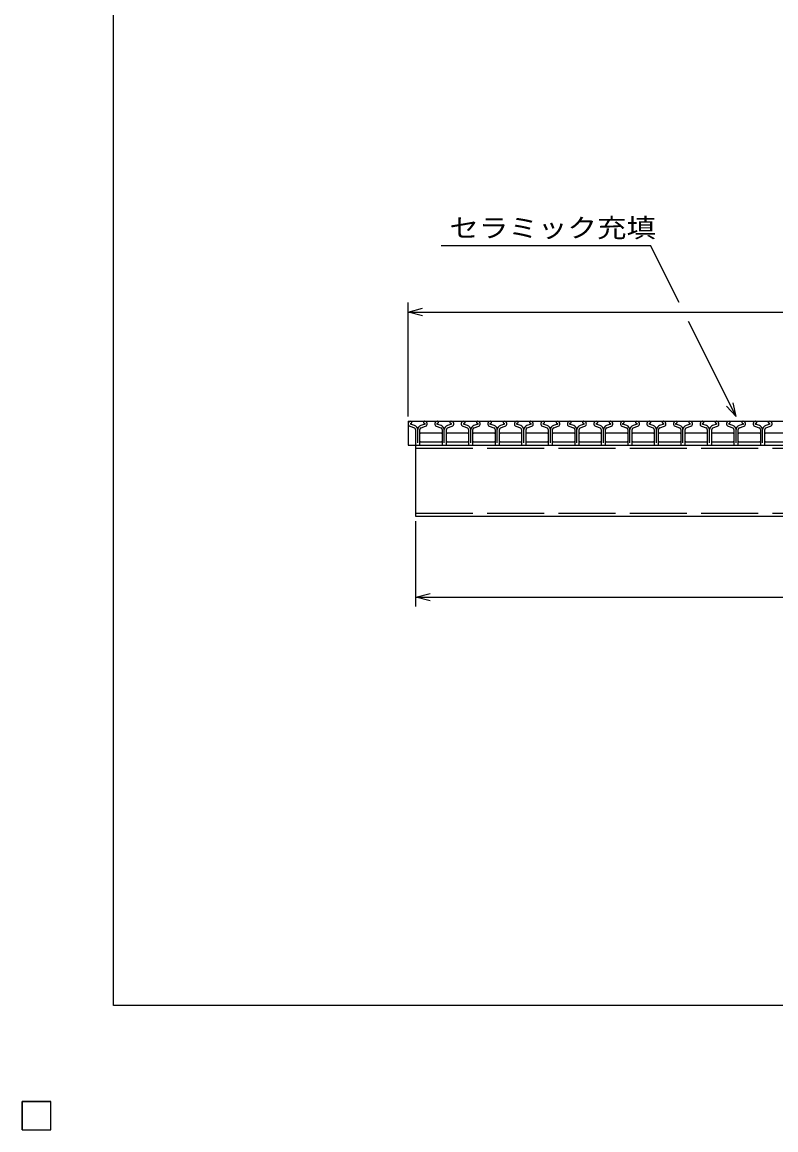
# Model space of a CAD drawing. Units: millimetres, scale not verified. Extents: x -1820 to 1736, y -1282 to 1048.
# Drawn here: x -1820 to -1027, y -1282 to -117 of the extents above; entities that cross this region are included whole.
import ezdxf
from ezdxf.enums import TextEntityAlignment as Align

# ---------------------------------------------------------------- set-up
doc = ezdxf.new("R2010")
doc.units = ezdxf.units.MM
doc.header["$LTSCALE"] = 10
doc.linetypes.add('DASHED', pattern=[7.5, 6, -1.5])
for name, color, linetype, lineweight in [('CADPAC_LAYER_0000', 150, 'Continuous', 25), ('CADPAC_LAYER_0016', 3, 'Continuous', 25), ('CADPAC_LAYER_0022', 2, 'Continuous', 25)]:
    doc.layers.add(name, color=color, linetype=linetype, lineweight=lineweight)
doc.styles.add('ベクトル', font='')
doc.styles.get('ベクトル').set_extended_font_data('ベクトル')

msp = doc.modelspace()

# ---------------------------------------------------------------- linework, layer by layer
at = {"layer": 'CADPAC_LAYER_0000'}
for p, q in [((-1724, -1151.5), (-1724, 1048.5)), ((1736, -1151.5), (-1724, -1151.5))]:
    msp.add_line(p, q, dxfattribs=at)
at = {"layer": 'CADPAC_LAYER_0016'}
for p, q in [((-1414, -537), (-418, -537)), ((-1414, -537), (-1414, -562)), ((-1412.38, -542.18), (-1407.51, -543.89)), ((-1407.3, -541.53), (-1411.62, -540.01)), ((-1411.46, -539.31), (-1410.02, -538.61)), ((-1410.02, -538.61), (-1410.02, -538.38)), ((-1406.31, -545.59), (-1406.31, -561.31)), ((-1404, -559.71), (-1404, -545.64)), ((-1401.71, -561.31), (-1401.71, -545.59)), ((-1396.4, -540.01), (-1400.72, -541.53)), ((-1400.51, -543.89), (-1395.64, -542.18)), ((-1398, -538.38), (-1398, -538.61)), ((-1398, -538.61), (-1396.56, -539.31)), ((-1384.48, -542.18), (-1379.61, -543.89)), ((-1379.4, -541.53), (-1383.72, -540.01)), ((-1383.56, -539.31), (-1382.12, -538.61)), ((-1382.12, -538.61), (-1382.12, -538.38)), ((-1378.41, -545.59), (-1378.41, -561.31)), ((-1376.1, -559.71), (-1376.1, -545.64)), ((-1373.81, -561.31), (-1373.81, -545.59)), ((-1368.5, -540.01), (-1372.82, -541.53)), ((-1372.61, -543.89), (-1367.74, -542.18)), ((-1370.1, -538.38), (-1370.1, -538.61)), ((-1370.1, -538.61), (-1368.66, -539.31)), ((-1356.58, -542.18), (-1351.71, -543.89)), ((-1351.5, -541.53), (-1355.82, -540.01)), ((-1355.66, -539.31), (-1354.22, -538.61)), ((-1354.22, -538.61), (-1354.22, -538.38)), ((-1350.51, -545.59), (-1350.51, -561.31)), ((-1348.2, -559.71), (-1348.2, -545.64)), ((-1345.91, -561.31), (-1345.91, -545.59)), ((-1340.6, -540.01), (-1344.92, -541.53)), ((-1344.71, -543.89), (-1339.84, -542.18)), ((-1342.2, -538.38), (-1342.2, -538.61)), ((-1342.2, -538.61), (-1340.76, -539.31)), ((-1328.68, -542.18), (-1323.81, -543.89)), ((-1323.6, -541.53), (-1327.92, -540.01)), ((-1327.76, -539.31), (-1326.32, -538.61)), ((-1326.32, -538.61), (-1326.32, -538.38)), ((-1322.61, -545.59), (-1322.61, -561.31)), ((-1320.3, -559.71), (-1320.3, -545.64)), ((-1318.01, -561.31), (-1318.01, -545.59)), ((-1312.7, -540.01), (-1317.02, -541.53)), ((-1316.81, -543.89), (-1311.94, -542.18)), ((-1314.3, -538.38), (-1314.3, -538.61)), ((-1314.3, -538.61), (-1312.86, -539.31)), ((-1300.78, -542.18), (-1295.91, -543.89)), ((-1295.7, -541.53), (-1300.02, -540.01)), ((-1299.86, -539.31), (-1298.42, -538.61)), ((-1298.42, -538.61), (-1298.42, -538.38)), ((-1294.71, -545.59), (-1294.71, -561.31)), ((-1292.4, -559.71), (-1292.4, -545.64)), ((-1290.11, -561.31), (-1290.11, -545.59)), ((-1284.8, -540.01), (-1289.12, -541.53)), ((-1288.91, -543.89), (-1284.04, -542.18)), ((-1286.4, -538.38), (-1286.4, -538.61)), ((-1286.4, -538.61), (-1284.96, -539.31)), ((-1272.88, -542.18), (-1268.01, -543.89)), ((-1267.8, -541.53), (-1272.12, -540.01)), ((-1271.96, -539.31), (-1270.52, -538.61)), ((-1270.52, -538.61), (-1270.52, -538.38)), ((-1266.81, -545.59), (-1266.81, -561.31)), ((-1264.5, -559.71), (-1264.5, -545.64)), ((-1262.21, -561.31), (-1262.21, -545.59)), ((-1256.9, -540.01), (-1261.22, -541.53)), ((-1261.01, -543.89), (-1256.14, -542.18)), ((-1258.5, -538.38), (-1258.5, -538.61)), ((-1258.5, -538.61), (-1257.06, -539.31)), ((-1244.98, -542.18), (-1240.11, -543.89)), ((-1239.9, -541.53), (-1244.22, -540.01)), ((-1244.06, -539.31), (-1242.62, -538.61)), ((-1242.62, -538.61), (-1242.62, -538.38)), ((-1238.91, -545.59), (-1238.91, -561.31)), ((-1236.6, -559.71), (-1236.6, -545.64)), ((-1234.31, -561.31), (-1234.31, -545.59)), ((-1229, -540.01), (-1233.32, -541.53)), ((-1233.11, -543.89), (-1228.24, -542.18)), ((-1230.6, -538.38), (-1230.6, -538.61)), ((-1230.6, -538.61), (-1229.16, -539.31)), ((-1217.08, -542.18), (-1212.21, -543.89)), ((-1212, -541.53), (-1216.32, -540.01)), ((-1216.16, -539.31), (-1214.72, -538.61)), ((-1214.72, -538.61), (-1214.72, -538.38)), ((-1211.01, -545.59), (-1211.01, -561.31)), ((-1208.7, -559.71), (-1208.7, -545.64)), ((-1206.41, -561.31), (-1206.41, -545.59)), ((-1201.1, -540.01), (-1205.42, -541.53)), ((-1205.21, -543.89), (-1200.34, -542.18)), ((-1202.7, -538.38), (-1202.7, -538.61)), ((-1202.7, -538.61), (-1201.26, -539.31)), ((-1189.18, -542.18), (-1184.31, -543.89)), ((-1184.1, -541.53), (-1188.42, -540.01)), ((-1188.26, -539.31), (-1186.82, -538.61)), ((-1186.82, -538.61), (-1186.82, -538.38)), ((-1183.11, -545.59), (-1183.11, -561.31)), ((-1180.8, -559.71), (-1180.8, -545.64)), ((-1178.51, -561.31), (-1178.51, -545.59)), ((-1173.2, -540.01), (-1177.52, -541.53)), ((-1177.31, -543.89), (-1172.44, -542.18)), ((-1174.8, -538.38), (-1174.8, -538.61)), ((-1174.8, -538.61), (-1173.36, -539.31)), ((-1161.28, -542.18), (-1156.41, -543.89)), ((-1156.2, -541.53), (-1160.52, -540.01)), ((-1160.36, -539.31), (-1158.92, -538.61)), ((-1158.92, -538.61), (-1158.92, -538.38)), ((-1155.21, -545.59), (-1155.21, -561.31)), ((-1152.9, -559.71), (-1152.9, -545.64)), ((-1150.61, -561.31), (-1150.61, -545.59)), ((-1145.3, -540.01), (-1149.62, -541.53)), ((-1149.41, -543.89), (-1144.54, -542.18)), ((-1146.9, -538.38), (-1146.9, -538.61)), ((-1146.9, -538.61), (-1145.46, -539.31)), ((-1133.38, -542.18), (-1128.51, -543.89)), ((-1128.3, -541.53), (-1132.62, -540.01)), ((-1132.46, -539.31), (-1131.02, -538.61)), ((-1131.02, -538.61), (-1131.02, -538.38)), ((-1127.31, -545.59), (-1127.31, -561.31)), ((-1125, -559.71), (-1125, -545.64)), ((-1122.71, -561.31), (-1122.71, -545.59)), ((-1117.4, -540.01), (-1121.72, -541.53)), ((-1121.51, -543.89), (-1116.64, -542.18)), ((-1119, -538.38), (-1119, -538.61)), ((-1119, -538.61), (-1117.56, -539.31)), ((-1105.48, -542.18), (-1100.61, -543.89)), ((-1100.4, -541.53), (-1104.72, -540.01)), ((-1104.56, -539.31), (-1103.12, -538.61)), ((-1103.12, -538.61), (-1103.12, -538.38)), ((-1099.41, -545.59), (-1099.41, -561.31)), ((-1097.1, -559.71), (-1097.1, -545.64)), ((-1094.81, -561.31), (-1094.81, -545.59)), ((-1089.5, -540.01), (-1093.82, -541.53)), ((-1093.61, -543.89), (-1088.74, -542.18)), ((-1091.1, -538.38), (-1091.1, -538.61)), ((-1091.1, -538.61), (-1089.66, -539.31)), ((-1077.58, -542.18), (-1072.71, -543.89)), ((-1072.5, -541.53), (-1076.82, -540.01)), ((-1076.66, -539.31), (-1075.22, -538.61)), ((-1075.22, -538.61), (-1075.22, -538.38)), ((-1071.51, -545.59), (-1071.51, -561.31)), ((-1069.2, -559.71), (-1069.2, -545.64)), ((-1066.91, -561.31), (-1066.91, -545.59)), ((-1061.6, -540.01), (-1065.92, -541.53)), ((-1065.71, -543.89), (-1060.84, -542.18)), ((-1063.2, -538.38), (-1063.2, -538.61)), ((-1063.2, -538.61), (-1061.76, -539.31)), ((-1049.68, -542.18), (-1044.81, -543.89)), ((-1044.6, -541.53), (-1048.92, -540.01)), ((-1048.76, -539.31), (-1047.32, -538.61)), ((-1047.32, -538.61), (-1047.32, -538.38)), ((-1043.61, -545.59), (-1043.61, -561.31)), ((-1041.3, -559.71), (-1041.3, -545.64)), ((-1039.01, -561.31), (-1039.01, -545.59)), ((-1033.7, -540.01), (-1038.02, -541.53)), ((-1037.81, -543.89), (-1032.94, -542.18)), ((-1035.3, -538.38), (-1035.3, -538.61)), ((-1035.3, -538.61), (-1033.86, -539.31)), ((-1401.75, -550), (-1400.75, -549)), ((-1400.75, -559), (-1401.75, -558)), ((-1400.75, -549), (-1379.35, -549)), ((-1379.35, -559), (-1400.75, -559)), ((-1379.35, -549), (-1378.35, -550)), ((-1378.35, -558), (-1379.35, -559)), ((-1373.85, -550), (-1372.85, -549)), ((-1372.85, -559), (-1373.85, -558)), ((-1372.85, -549), (-1351.45, -549)), ((-1351.45, -559), (-1372.85, -559)), ((-1351.45, -549), (-1350.45, -550)), ((-1350.45, -558), (-1351.45, -559)), ((-1345.95, -550), (-1344.95, -549)), ((-1344.95, -559), (-1345.95, -558)), ((-1344.95, -549), (-1323.55, -549)), ((-1323.55, -559), (-1344.95, -559)), ((-1323.55, -549), (-1322.55, -550)), ((-1322.55, -558), (-1323.55, -559)), ((-1318.05, -550), (-1317.05, -549)), ((-1317.05, -559), (-1318.05, -558)), ((-1317.05, -549), (-1295.65, -549)), ((-1295.65, -559), (-1317.05, -559)), ((-1295.65, -549), (-1294.65, -550)), ((-1294.65, -558), (-1295.65, -559)), ((-1290.15, -550), (-1289.15, -549)), ((-1289.15, -559), (-1290.15, -558)), ((-1289.15, -549), (-1267.75, -549)), ((-1267.75, -559), (-1289.15, -559)), ((-1267.75, -549), (-1266.75, -550)), ((-1266.75, -558), (-1267.75, -559)), ((-1262.25, -550), (-1261.25, -549)), ((-1261.25, -559), (-1262.25, -558)), ((-1261.25, -549), (-1239.85, -549)), ((-1239.85, -559), (-1261.25, -559)), ((-1239.85, -549), (-1238.85, -550)), ((-1238.85, -558), (-1239.85, -559)), ((-1234.35, -550), (-1233.35, -549)), ((-1233.35, -559), (-1234.35, -558)), ((-1233.35, -549), (-1211.95, -549)), ((-1211.95, -559), (-1233.35, -559)), ((-1211.95, -549), (-1210.95, -550)), ((-1210.95, -558), (-1211.95, -559)), ((-1206.45, -550), (-1205.45, -549)), ((-1205.45, -559), (-1206.45, -558)), ((-1205.45, -549), (-1184.05, -549)), ((-1184.05, -559), (-1205.45, -559)), ((-1184.05, -549), (-1183.05, -550)), ((-1183.05, -558), (-1184.05, -559)), ((-1178.55, -550), (-1177.55, -549)), ((-1177.55, -559), (-1178.55, -558)), ((-1177.55, -549), (-1156.15, -549)), ((-1156.15, -559), (-1177.55, -559)), ((-1156.15, -549), (-1155.15, -550)), ((-1155.15, -558), (-1156.15, -559)), ((-1150.65, -550), (-1149.65, -549)), ((-1149.65, -559), (-1150.65, -558)), ((-1149.65, -549), (-1128.25, -549)), ((-1128.25, -559), (-1149.65, -559)), ((-1128.25, -549), (-1127.25, -550)), ((-1127.25, -558), (-1128.25, -559)), ((-1122.75, -550), (-1121.75, -549)), ((-1121.75, -559), (-1122.75, -558)), ((-1121.75, -549), (-1100.35, -549)), ((-1100.35, -559), (-1121.75, -559)), ((-1100.35, -549), (-1099.35, -550)), ((-1099.35, -558), (-1100.35, -559)), ((-1094.85, -550), (-1093.85, -549)), ((-1093.85, -559), (-1094.85, -558)), ((-1093.85, -549), (-1072.45, -549)), ((-1072.45, -559), (-1093.85, -559)), ((-1072.45, -549), (-1071.45, -550)), ((-1071.45, -558), (-1072.45, -559)), ((-1066.95, -550), (-1065.95, -549)), ((-1065.95, -559), (-1066.95, -558)), ((-1065.95, -549), (-1044.55, -549)), ((-1044.55, -559), (-1065.95, -559)), ((-1044.55, -549), (-1043.55, -550)), ((-1043.55, -558), (-1044.55, -559)), ((-1039.05, -550), (-1038.05, -549)), ((-1038.05, -559), (-1039.05, -558)), ((-1038.05, -549), (-1016.65, -549)), ((-1016.65, -559), (-1038.05, -559)), ((-1414, -562), (-418, -562)), ((-1406, -562), (-426, -562)), ((-1406, -637), (-1406, -562)), ((-1405.61, -562.01), (-1402.41, -562.01)), ((-1377.71, -562.01), (-1374.51, -562.01)), ((-1349.81, -562.01), (-1346.61, -562.01)), ((-1321.91, -562.01), (-1318.71, -562.01)), ((-1294.01, -562.01), (-1290.81, -562.01)), ((-1266.11, -562.01), (-1262.91, -562.01)), ((-1238.21, -562.01), (-1235.01, -562.01)), ((-1210.31, -562.01), (-1207.11, -562.01)), ((-1182.41, -562.01), (-1179.21, -562.01)), ((-1154.51, -562.01), (-1151.31, -562.01)), ((-1126.61, -562.01), (-1123.41, -562.01)), ((-1098.71, -562.01), (-1095.51, -562.01)), ((-1070.81, -562.01), (-1067.61, -562.01)), ((-1042.91, -562.01), (-1039.71, -562.01)), ((-426, -637), (-1406, -637)), ((-1820, -1252.5), (-1790, -1252.5)), ((-1820, -1282.5), (-1820, -1252.5)), ((-1820, -1252.5), (-1790, -1252.5)), ((-1820, -1282.5), (-1820, -1252.5)), ((-1820, -1252.5), (-1790, -1252.5)), ((-1820, -1282.5), (-1820, -1252.5)), ((-1820, -1252.5), (-1790, -1252.5)), ((-1820, -1282.5), (-1820, -1252.5)), ((-1820, -1252.5), (-1790, -1252.5)), ((-1820, -1282.5), (-1820, -1252.5)), ((-1790, -1282.5), (-1790, -1252.5)), ((-1790, -1282.5), (-1790, -1252.5)), ((-1790, -1282.5), (-1790, -1252.5)), ((-1790, -1282.5), (-1790, -1252.5)), ((-1790, -1282.5), (-1790, -1252.5)), ((-1820, -1282.5), (-1790, -1282.5)), ((-1820, -1282.5), (-1790, -1282.5)), ((-1820, -1282.5), (-1790, -1282.5)), ((-1820, -1282.5), (-1790, -1282.5)), ((-1820, -1282.5), (-1790, -1282.5))]:
    msp.add_line(p, q, dxfattribs=at)
at = {"layer": 'CADPAC_LAYER_0016', "linetype": 'DASHED'}
for p, q in [((-1406, -565.2), (-426, -565.2)), ((-1406, -633.8), (-426, -633.8))]:
    msp.add_line(p, q, dxfattribs=at)
at = {"layer": 'CADPAC_LAYER_0016'}
for centre, radius, start, end in [((-1411.31, -539.7), 2.7, 90.98, 246.68), ((-1411.29, -539.72), 0.44, 111.91, 222.33), ((-1411.47, -538.45), 1.45, 2.5, 85.55), ((-1408.11, -545.59), 1.8, 0, 70.58), ((-1408.59, -545.94), 4.6, 3.78, 73.7), ((-1399.43, -545.94), 4.6, 106.3, 176.22), ((-1399.91, -545.59), 1.8, 109.42, 180), ((-1396.55, -538.45), 1.45, 94.45, 177.5), ((-1396.71, -539.7), 2.7, 293.32, 89.02002), ((-1396.73, -539.72), 0.44, 317.67, 68.08999), ((-1383.41, -539.7), 2.7, 90.98, 246.68), ((-1383.39, -539.72), 0.44, 111.91, 222.33), ((-1383.57, -538.45), 1.45, 2.5, 85.55), ((-1380.21, -545.59), 1.8, 0, 70.58), ((-1380.69, -545.94), 4.6, 3.78, 73.7), ((-1371.53, -545.94), 4.6, 106.3, 176.22), ((-1372.01, -545.59), 1.8, 109.42, 180), ((-1368.65, -538.45), 1.45, 94.45, 177.5), ((-1368.81, -539.7), 2.7, 293.32, 89.02002), ((-1368.83, -539.72), 0.44, 317.67, 68.08999), ((-1355.51, -539.7), 2.7, 90.98, 246.68), ((-1355.49, -539.72), 0.44, 111.91, 222.33), ((-1355.67, -538.45), 1.45, 2.5, 85.55), ((-1352.31, -545.59), 1.8, 0, 70.58), ((-1352.79, -545.94), 4.6, 3.78, 73.7), ((-1343.63, -545.94), 4.6, 106.3, 176.22), ((-1344.11, -545.59), 1.8, 109.42, 180), ((-1340.75, -538.45), 1.45, 94.45, 177.5), ((-1340.91, -539.7), 2.7, 293.32, 89.02002), ((-1340.93, -539.72), 0.44, 317.67, 68.08999), ((-1327.61, -539.7), 2.7, 90.98, 246.68), ((-1327.59, -539.72), 0.44, 111.91, 222.33), ((-1327.77, -538.45), 1.45, 2.5, 85.55), ((-1324.41, -545.59), 1.8, 0, 70.58), ((-1324.89, -545.94), 4.6, 3.78, 73.7), ((-1315.73, -545.94), 4.6, 106.3, 176.22), ((-1316.21, -545.59), 1.8, 109.42, 180), ((-1312.85, -538.45), 1.45, 94.45, 177.5), ((-1313.01, -539.7), 2.7, 293.32, 89.02002), ((-1313.03, -539.72), 0.44, 317.67, 68.08999), ((-1299.71, -539.7), 2.7, 90.98, 246.68), ((-1299.69, -539.72), 0.44, 111.91, 222.33), ((-1299.87, -538.45), 1.45, 2.5, 85.55), ((-1296.51, -545.59), 1.8, 0, 70.58), ((-1296.99, -545.94), 4.6, 3.78, 73.7), ((-1287.83, -545.94), 4.6, 106.3, 176.22), ((-1288.31, -545.59), 1.8, 109.42, 180), ((-1284.95, -538.45), 1.45, 94.45, 177.5), ((-1285.11, -539.7), 2.7, 293.32, 89.02002), ((-1285.13, -539.72), 0.44, 317.67, 68.08999), ((-1271.81, -539.7), 2.7, 90.98, 246.68), ((-1271.79, -539.72), 0.44, 111.91, 222.33), ((-1271.97, -538.45), 1.45, 2.5, 85.55), ((-1268.61, -545.59), 1.8, 0, 70.58), ((-1269.09, -545.94), 4.6, 3.78, 73.7), ((-1259.93, -545.94), 4.6, 106.3, 176.22), ((-1260.41, -545.59), 1.8, 109.42, 180), ((-1257.05, -538.45), 1.45, 94.45, 177.5), ((-1257.21, -539.7), 2.7, 293.32, 89.02002), ((-1257.23, -539.72), 0.44, 317.67, 68.08999), ((-1243.91, -539.7), 2.7, 90.98, 246.68), ((-1243.89, -539.72), 0.44, 111.91, 222.33), ((-1244.07, -538.45), 1.45, 2.5, 85.55), ((-1240.71, -545.59), 1.8, 0, 70.58), ((-1241.19, -545.94), 4.6, 3.78, 73.7), ((-1232.03, -545.94), 4.6, 106.3, 176.22), ((-1232.51, -545.59), 1.8, 109.42, 180), ((-1229.15, -538.45), 1.45, 94.45, 177.5), ((-1229.31, -539.7), 2.7, 293.32, 89.02002), ((-1229.33, -539.72), 0.44, 317.67, 68.08999), ((-1216.01, -539.7), 2.7, 90.98, 246.68), ((-1215.99, -539.72), 0.44, 111.91, 222.33), ((-1216.17, -538.45), 1.45, 2.5, 85.55), ((-1212.81, -545.59), 1.8, 0, 70.58), ((-1213.29, -545.94), 4.6, 3.78, 73.7), ((-1204.13, -545.94), 4.6, 106.3, 176.22), ((-1204.61, -545.59), 1.8, 109.42, 180), ((-1201.25, -538.45), 1.45, 94.45, 177.5), ((-1201.41, -539.7), 2.7, 293.32, 89.02002), ((-1201.43, -539.72), 0.44, 317.67, 68.08999), ((-1188.11, -539.7), 2.7, 90.98, 246.68), ((-1188.09, -539.72), 0.44, 111.91, 222.33), ((-1188.27, -538.45), 1.45, 2.5, 85.55), ((-1184.91, -545.59), 1.8, 0, 70.58), ((-1185.39, -545.94), 4.6, 3.78, 73.7), ((-1176.23, -545.94), 4.6, 106.3, 176.22), ((-1176.71, -545.59), 1.8, 109.42, 180), ((-1173.35, -538.45), 1.45, 94.45, 177.5), ((-1173.51, -539.7), 2.7, 293.32, 89.02002), ((-1173.53, -539.72), 0.44, 317.67, 68.08999), ((-1160.21, -539.7), 2.7, 90.98, 246.68), ((-1160.19, -539.72), 0.44, 111.91, 222.33), ((-1160.37, -538.45), 1.45, 2.5, 85.55), ((-1157.01, -545.59), 1.8, 0, 70.58), ((-1157.49, -545.94), 4.6, 3.78, 73.7), ((-1148.33, -545.94), 4.6, 106.3, 176.22), ((-1148.81, -545.59), 1.8, 109.42, 180), ((-1145.45, -538.45), 1.45, 94.45, 177.5), ((-1145.61, -539.7), 2.7, 293.32, 89.02002), ((-1145.63, -539.72), 0.44, 317.67, 68.08999), ((-1132.31, -539.7), 2.7, 90.98, 246.68), ((-1132.29, -539.72), 0.44, 111.91, 222.33), ((-1132.47, -538.45), 1.45, 2.5, 85.55), ((-1129.11, -545.59), 1.8, 0, 70.58), ((-1129.59, -545.94), 4.6, 3.78, 73.7), ((-1120.43, -545.94), 4.6, 106.3, 176.22), ((-1120.91, -545.59), 1.8, 109.42, 180), ((-1117.55, -538.45), 1.45, 94.45, 177.5), ((-1117.71, -539.7), 2.7, 293.32, 89.02002), ((-1117.73, -539.72), 0.44, 317.67, 68.08999), ((-1104.41, -539.7), 2.7, 90.98, 246.68), ((-1104.39, -539.72), 0.44, 111.91, 222.33), ((-1104.57, -538.45), 1.45, 2.5, 85.55), ((-1101.21, -545.59), 1.8, 0, 70.58), ((-1101.69, -545.94), 4.6, 3.78, 73.7), ((-1092.53, -545.94), 4.6, 106.3, 176.22), ((-1093.01, -545.59), 1.8, 109.42, 180), ((-1089.65, -538.45), 1.45, 94.45, 177.5), ((-1089.81, -539.7), 2.7, 293.32, 89.02002), ((-1089.83, -539.72), 0.44, 317.67, 68.08999), ((-1076.51, -539.7), 2.7, 90.98, 246.68), ((-1076.49, -539.72), 0.44, 111.91, 222.33), ((-1076.67, -538.45), 1.45, 2.5, 85.55), ((-1073.31, -545.59), 1.8, 0, 70.58), ((-1073.79, -545.94), 4.6, 3.78, 73.7), ((-1064.63, -545.94), 4.6, 106.3, 176.22), ((-1065.11, -545.59), 1.8, 109.42, 180), ((-1061.75, -538.45), 1.45, 94.45, 177.5), ((-1061.91, -539.7), 2.7, 293.32, 89.02002), ((-1061.93, -539.72), 0.44, 317.67, 68.08999), ((-1048.61, -539.7), 2.7, 90.98, 246.68), ((-1048.59, -539.72), 0.44, 111.91, 222.33), ((-1048.77, -538.45), 1.45, 2.5, 85.55), ((-1045.41, -545.59), 1.8, 0, 70.58), ((-1045.89, -545.94), 4.6, 3.78, 73.7), ((-1036.73, -545.94), 4.6, 106.3, 176.22), ((-1037.21, -545.59), 1.8, 109.42, 180), ((-1033.85, -538.45), 1.45, 94.45, 177.5), ((-1034.01, -539.7), 2.7, 293.32, 89.02002), ((-1034.03, -539.72), 0.44, 317.67, 68.08999), ((-1405.61, -561.31), 0.7, 180, 270), ((-1402.41, -561.31), 0.7, 270, 0), ((-1377.71, -561.31), 0.7, 180, 270), ((-1374.51, -561.31), 0.7, 270, 0), ((-1349.81, -561.31), 0.7, 180, 270), ((-1346.61, -561.31), 0.7, 270, 0), ((-1321.91, -561.31), 0.7, 180, 270), ((-1318.71, -561.31), 0.7, 270, 0), ((-1294.01, -561.31), 0.7, 180, 270), ((-1290.81, -561.31), 0.7, 270, 0), ((-1266.11, -561.31), 0.7, 180, 270), ((-1262.91, -561.31), 0.7, 270, 0), ((-1238.21, -561.31), 0.7, 180, 270), ((-1235.01, -561.31), 0.7, 270, 0), ((-1210.31, -561.31), 0.7, 180, 270), ((-1207.11, -561.31), 0.7, 270, 0), ((-1182.41, -561.31), 0.7, 180, 270), ((-1179.21, -561.31), 0.7, 270, 0), ((-1154.51, -561.31), 0.7, 180, 270), ((-1151.31, -561.31), 0.7, 270, 0), ((-1126.61, -561.31), 0.7, 180, 270), ((-1123.41, -561.31), 0.7, 270, 0), ((-1098.71, -561.31), 0.7, 180, 270), ((-1095.51, -561.31), 0.7, 270, 0), ((-1070.81, -561.31), 0.7, 180, 270), ((-1067.61, -561.31), 0.7, 270, 0), ((-1042.91, -561.31), 0.7, 180, 270), ((-1039.71, -561.31), 0.7, 270, 0)]:
    msp.add_arc(centre, radius, start, end, dxfattribs=at)
at = {"layer": 'CADPAC_LAYER_0022', "color": 4}
for p, q in [((-1379.2, -352), (-1159.2, -352)), ((-1129.2, -412), (-1159.2, -352)), ((-1414, -532), (-1414, -412)), ((-1414, -422), (-1399, -418)), ((-1399, -426), (-1414, -422)), ((-1414, -422), (-418, -422)), ((-1069.2, -532), (-1119.2, -432)), ((-1069.2, -532), (-1079.2, -521)), ((-1069.2, -532), (-1072.2, -517.4)), ((-1406, -732), (-1406, -642)), ((-1406, -722), (-1391, -718)), ((-1391, -726), (-1406, -722)), ((-1406, -722), (-426, -722)), ((-1790, -1252.5), (-1820, -1252.5)), ((-1820, -1252.5), (-1820, -1282.5)), ((-1790, -1252.5), (-1820, -1252.5)), ((-1820, -1252.5), (-1820, -1282.5)), ((-1790, -1252.5), (-1820, -1252.5)), ((-1820, -1252.5), (-1820, -1282.5)), ((-1790, -1282.5), (-1790, -1252.5)), ((-1790, -1282.5), (-1790, -1252.5)), ((-1790, -1282.5), (-1790, -1252.5)), ((-1820, -1282.5), (-1790, -1282.5)), ((-1820, -1282.5), (-1790, -1282.5)), ((-1820, -1282.5), (-1790, -1282.5))]:
    msp.add_line(p, q, dxfattribs=at)
at = {"layer": 'CADPAC_LAYER_0022'}
for p, q in [((-1790, -1252.5), (-1820, -1252.5)), ((-1820, -1252.5), (-1820, -1282.5)), ((-1790, -1252.5), (-1820, -1252.5)), ((-1820, -1252.5), (-1820, -1282.5)), ((-1790, -1252.5), (-1820, -1252.5)), ((-1820, -1252.5), (-1820, -1282.5)), ((-1790, -1282.5), (-1790, -1252.5)), ((-1790, -1282.5), (-1790, -1252.5)), ((-1790, -1282.5), (-1790, -1252.5)), ((-1820, -1282.5), (-1790, -1282.5)), ((-1820, -1282.5), (-1790, -1282.5)), ((-1820, -1282.5), (-1790, -1282.5))]:
    msp.add_line(p, q, dxfattribs=at)

# ---------------------------------------------------------------- texts
at = {"layer": 'CADPAC_LAYER_0022', "style": 'ベクトル', "width": 1.15}
msp.add_text('セラミック充填', height=19.79, dxfattribs=at).set_placement((-1370.7, -333.5), align=Align.MIDDLE_LEFT)

doc.saveas('drawing.dxf')
